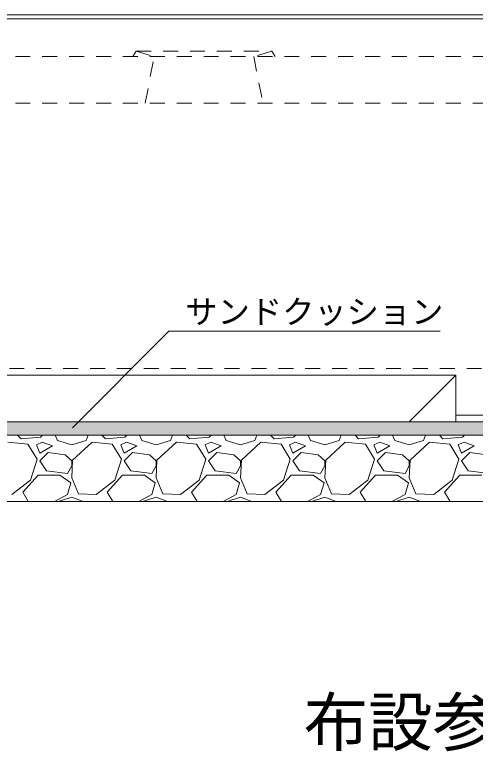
# Model space of a CAD drawing. Units: millimetres at full size; details may follow other scales. Extents: x 30799 to 61844, y 11231 to 18656.
# Drawn here: x 32426 to 33119, y 13611 to 14721 of the extents above; entities that cross this region are included whole.
import ezdxf
from ezdxf.enums import TextEntityAlignment as Align

# ---------------------------------------------------------------- set-up
doc = ezdxf.new("R2010")
doc.units = ezdxf.units.MM
doc.header["$LTSCALE"] = 30
doc.linetypes.add('USER1', pattern=[1.35, 0.75, -0.6])
for name, color, linetype, lineweight in [('0_2', 7, 'Continuous', 13), ('引出線', 4, 'Continuous', 9), ('本体', 2, 'Continuous', 20), ('補助線', 8, 'Continuous', 20), ('ﾊｯﾁﾝｸﾞ', 7, 'Continuous', 5)]:
    doc.layers.add(name, color=color, linetype=linetype, lineweight=lineweight)
doc.styles.add('ＭＳ ゴシック', font='')
doc.styles.get('ＭＳ ゴシック').set_extended_font_data('MS Gothic')

# ---------------------------------------------------------------- blocks, each defined once
blk = doc.blocks.new('filled_arrow')
at = {"color": 0, "linetype": 'Continuous', "lineweight": -2}
blk.add_solid([(7.5, 1.25), (0, 0), (7.5, -1.25)], dxfattribs=at)

msp = doc.modelspace()

# ---------------------------------------------------------------- hatches: boundary and pattern name
at = {"layer": 'ﾊｯﾁﾝｸﾞ'}
msp.add_hatch(color=8, dxfattribs=at).paths.add_polyline_path([(35380.05, 14087.67), (35380.05, 14107.67), (31042.05, 14107.67), (31042.05, 14087.67)])

# ---------------------------------------------------------------- linework, layer by layer
at = {"layer": '0_2', "lineweight": 9}
for p, q in [((31042.05, 14087.67), (33211.05, 14087.67)), ((31042.05, 13987.67), (33211.05, 13987.67))]:
    msp.add_line(p, q, dxfattribs=at)
at = {"layer": '引出線'}
msp.add_lwpolyline([(32512.83, 14098.75), (32657.94, 14243.86), (33066.51, 14243.86)], dxfattribs=at)
at = {"layer": '本体'}
for p, q in [((31216.55, 14720.67), (33205.54, 14720.67)), ((31237.05, 14107.67), (33185.05, 14107.67))]:
    msp.add_line(p, q, dxfattribs=at)
at = {"layer": '本体', "color": 4, "lineweight": 5}
msp.add_line((33205.54, 14714.67), (32211.04, 14714.67), dxfattribs=at)
at = {"layer": '本体', "color": 7, "linetype": 'USER1', "lineweight": 9}
for p, q in [((32609.04, 14665.67), (32604.03, 14657.67)), ((32609.04, 14665.67), (32636.04, 14657.67)), ((32609.04, 14665.67), (32813.04, 14665.67)), ((32813.04, 14665.67), (32786.04, 14657.67)), ((32813.04, 14665.67), (32818.04, 14657.67)), ((31212.05, 14657.67), (33210.05, 14657.67)), ((32622.58, 14587.67), (32636.04, 14657.67)), ((32786.04, 14657.67), (32799.5, 14587.67)), ((31212.05, 14587.67), (33210.05, 14587.67)), ((33210.05, 14187.67), (31212.05, 14187.67))]:
    msp.add_line(p, q, dxfattribs=at)
at = {"layer": '本体', "lineweight": 9}
for p, q in [((31332.05, 14177.67), (33090.04, 14177.67)), ((33090.04, 14177.67), (33020.04, 14107.67)), ((33090.04, 14177.67), (33090.04, 14107.67)), ((33195.04, 14117.67), (33090.04, 14117.67))]:
    msp.add_line(p, q, dxfattribs=at)
at = {"layer": '補助線'}
msp.add_lwpolyline([(31042.05, 14107.67), (35380.05, 14107.67), (35380.05, 14087.67), (31042.05, 14087.67)], close=True, dxfattribs=at)
at = {"layer": 'ﾊｯﾁﾝｸﾞ'}
for p, q in [((32435.8, 14081.76), (32430.38, 14087.67)), ((32465.01, 14084.3), (32435.8, 14081.76)), ((32468.05, 14087.67), (32465.01, 14084.3)), ((32486.79, 14087.67), (32490.41, 14079.22)), ((32490.41, 14079.22), (32512, 14072.87)), ((32512, 14072.87), (32533.59, 14079.22)), ((32533.59, 14079.22), (32536.61, 14087.67)), ((32562.8, 14081.76), (32557.38, 14087.67)), ((32592.01, 14084.3), (32562.8, 14081.76)), ((32595.05, 14087.67), (32592.01, 14084.3)), ((32613.79, 14087.67), (32617.41, 14079.22)), ((32617.41, 14079.22), (32639, 14072.87)), ((32639, 14072.87), (32660.59, 14079.22)), ((32660.59, 14079.22), (32663.61, 14087.67)), ((32689.8, 14081.76), (32684.38, 14087.67)), ((32719.01, 14084.3), (32689.8, 14081.76)), ((32722.05, 14087.67), (32719.01, 14084.3)), ((32740.79, 14087.67), (32744.41, 14079.22)), ((32744.41, 14079.22), (32766, 14072.87)), ((32766, 14072.87), (32787.59, 14079.22)), ((32787.59, 14079.22), (32790.61, 14087.67)), ((32816.8, 14081.76), (32811.38, 14087.67)), ((32846.01, 14084.3), (32816.8, 14081.76)), ((32849.05, 14087.67), (32846.01, 14084.3)), ((32867.79, 14087.67), (32871.41, 14079.22)), ((32871.41, 14079.22), (32893, 14072.87)), ((32893, 14072.87), (32914.59, 14079.22)), ((32914.59, 14079.22), (32917.61, 14087.67)), ((32943.8, 14081.76), (32938.38, 14087.67)), ((32973.01, 14084.3), (32943.8, 14081.76)), ((32976.05, 14087.67), (32973.01, 14084.3)), ((32994.79, 14087.67), (32998.41, 14079.22)), ((32998.41, 14079.22), (33020, 14072.87)), ((33020, 14072.87), (33041.59, 14079.22)), ((33041.59, 14079.22), (33044.61, 14087.67)), ((33070.8, 14081.76), (33065.38, 14087.67)), ((33100.01, 14084.3), (33070.8, 14081.76)), ((33103.05, 14087.67), (33100.01, 14084.3)), ((32445.96, 14074.14), (32415.48, 14076.68)), ((32459.93, 14051.28), (32445.96, 14074.14)), ((32467.55, 14076.68), (32458.66, 14072.87)), ((32458.66, 14072.87), (32463.74, 14060.17)), ((32463.74, 14060.17), (32482.79, 14071.6)), ((32482.79, 14071.6), (32467.55, 14076.68)), ((32542.48, 14076.68), (32513.27, 14050.01)), ((32572.96, 14074.14), (32542.48, 14076.68)), ((32586.93, 14051.28), (32572.96, 14074.14)), ((32594.55, 14076.68), (32585.66, 14072.87)), ((32585.66, 14072.87), (32590.74, 14060.17)), ((32590.74, 14060.17), (32609.79, 14071.6)), ((32609.79, 14071.6), (32594.55, 14076.68)), ((32669.48, 14076.68), (32640.27, 14050.01)), ((32699.96, 14074.14), (32669.48, 14076.68)), ((32713.93, 14051.28), (32699.96, 14074.14)), ((32721.55, 14076.68), (32712.66, 14072.87)), ((32712.66, 14072.87), (32717.74, 14060.17)), ((32717.74, 14060.17), (32736.79, 14071.6)), ((32736.79, 14071.6), (32721.55, 14076.68)), ((32796.48, 14076.68), (32767.27, 14050.01)), ((32826.96, 14074.14), (32796.48, 14076.68)), ((32840.93, 14051.28), (32826.96, 14074.14)), ((32848.55, 14076.68), (32839.66, 14072.87)), ((32839.66, 14072.87), (32844.74, 14060.17)), ((32844.74, 14060.17), (32863.79, 14071.6)), ((32863.79, 14071.6), (32848.55, 14076.68)), ((32923.48, 14076.68), (32894.27, 14050.01)), ((32953.96, 14074.14), (32923.48, 14076.68)), ((32967.93, 14051.28), (32953.96, 14074.14)), ((32975.55, 14076.68), (32966.66, 14072.87)), ((32966.66, 14072.87), (32971.74, 14060.17)), ((32971.74, 14060.17), (32990.79, 14071.6)), ((32990.79, 14071.6), (32975.55, 14076.68)), ((33050.48, 14076.68), (33021.27, 14050.01)), ((33080.96, 14074.14), (33050.48, 14076.68)), ((33094.93, 14051.28), (33080.96, 14074.14)), ((33102.55, 14076.68), (33093.66, 14072.87)), ((33093.66, 14072.87), (33098.74, 14060.17)), ((33098.74, 14060.17), (33117.79, 14071.6)), ((33117.79, 14071.6), (33102.55, 14076.68)), ((32476.44, 14061.44), (32463.74, 14048.74)), ((32501.84, 14057.63), (32476.44, 14061.44)), ((32512, 14048.74), (32501.84, 14057.63)), ((32603.44, 14061.44), (32590.74, 14048.74)), ((32628.84, 14057.63), (32603.44, 14061.44)), ((32639, 14048.74), (32628.84, 14057.63)), ((32730.44, 14061.44), (32717.74, 14048.74)), ((32755.84, 14057.63), (32730.44, 14061.44)), ((32766, 14048.74), (32755.84, 14057.63)), ((32857.44, 14061.44), (32844.74, 14048.74)), ((32882.84, 14057.63), (32857.44, 14061.44)), ((32893, 14048.74), (32882.84, 14057.63)), ((32984.44, 14061.44), (32971.74, 14048.74)), ((33009.84, 14057.63), (32984.44, 14061.44)), ((33020, 14048.74), (33009.84, 14057.63)), ((33111.44, 14061.44), (33098.74, 14048.74)), ((33136.84, 14057.63), (33111.44, 14061.44)), ((32449.77, 14019.53), (32459.93, 14051.28)), ((32463.74, 14048.74), (32473.9, 14033.5)), ((32513.27, 14050.01), (32512, 14023.34)), ((32512, 14041.12), (32512, 14048.74)), ((32576.77, 14019.53), (32586.93, 14051.28)), ((32590.74, 14048.74), (32600.9, 14033.5)), ((32640.27, 14050.01), (32639, 14023.34)), ((32639, 14041.12), (32639, 14048.74)), ((32703.77, 14019.53), (32713.93, 14051.28)), ((32717.74, 14048.74), (32727.9, 14033.5)), ((32767.27, 14050.01), (32766, 14023.34)), ((32766, 14041.12), (32766, 14048.74)), ((32830.77, 14019.53), (32840.93, 14051.28)), ((32844.74, 14048.74), (32854.9, 14033.5)), ((32894.27, 14050.01), (32893, 14023.34)), ((32893, 14041.12), (32893, 14048.74)), ((32957.77, 14019.53), (32967.93, 14051.28)), ((32971.74, 14048.74), (32981.9, 14033.5)), ((33021.27, 14050.01), (33020, 14023.34)), ((33020, 14041.12), (33020, 14048.74)), ((33084.77, 14019.53), (33094.93, 14051.28)), ((33098.74, 14048.74), (33108.9, 14033.5)), ((32473.9, 14033.5), (32505.65, 14029.69)), ((32505.65, 14029.69), (32512, 14041.12)), ((32600.9, 14033.5), (32632.65, 14029.69)), ((32632.65, 14029.69), (32639, 14041.12)), ((32727.9, 14033.5), (32759.65, 14029.69)), ((32759.65, 14029.69), (32766, 14041.12)), ((32854.9, 14033.5), (32886.65, 14029.69)), ((32886.65, 14029.69), (32893, 14041.12)), ((32981.9, 14033.5), (33013.65, 14029.69)), ((33013.65, 14029.69), (33020, 14041.12)), ((33108.9, 14033.5), (33140.65, 14029.69)), ((32438.34, 14001.75), (32461.2, 14027.15)), ((32461.2, 14027.15), (32494.22, 14027.15)), ((32494.22, 14027.15), (32510.73, 14015.72)), ((32512, 14023.34), (32522.16, 13999.21)), ((32565.34, 14001.75), (32588.2, 14027.15)), ((32588.2, 14027.15), (32621.22, 14027.15)), ((32621.22, 14027.15), (32637.73, 14015.72)), ((32639, 14023.34), (32649.16, 13999.21)), ((32692.34, 14001.75), (32715.2, 14027.15)), ((32715.2, 14027.15), (32748.22, 14027.15)), ((32748.22, 14027.15), (32764.73, 14015.72)), ((32766, 14023.34), (32776.16, 13999.21)), ((32819.34, 14001.75), (32842.2, 14027.15)), ((32842.2, 14027.15), (32875.22, 14027.15)), ((32875.22, 14027.15), (32891.73, 14015.72)), ((32893, 14023.34), (32903.16, 13999.21)), ((32946.34, 14001.75), (32969.2, 14027.15)), ((32969.2, 14027.15), (33002.22, 14027.15)), ((33002.22, 14027.15), (33018.73, 14015.72)), ((33020, 14023.34), (33030.16, 13999.21)), ((33073.34, 14001.75), (33096.2, 14027.15)), ((33096.2, 14027.15), (33129.22, 14027.15)), ((32421.83, 13997.94), (32449.77, 14019.53)), ((32510.73, 14015.72), (32505.65, 13997.94)), ((32548.83, 13997.94), (32576.77, 14019.53)), ((32637.73, 14015.72), (32632.65, 13997.94)), ((32675.83, 13997.94), (32703.77, 14019.53)), ((32764.73, 14015.72), (32759.65, 13997.94)), ((32802.83, 13997.94), (32830.77, 14019.53)), ((32891.73, 14015.72), (32886.65, 13997.94)), ((32929.83, 13997.94), (32957.77, 14019.53)), ((33018.73, 14015.72), (33013.65, 13997.94)), ((33056.83, 13997.94), (33084.77, 14019.53)), ((32446.55, 13987.67), (32438.34, 14001.75)), ((32573.55, 13987.67), (32565.34, 14001.75)), ((32700.55, 13987.67), (32692.34, 14001.75)), ((32827.55, 13987.67), (32819.34, 14001.75)), ((32954.55, 13987.67), (32946.34, 14001.75)), ((33081.55, 13987.67), (33073.34, 14001.75)), ((32505.65, 13997.94), (32486.05, 13987.67)), ((32491.68, 13987.78), (32512, 13994.13)), ((32512, 13994.13), (32529.22, 13987.67)), ((32522.16, 13999.21), (32548.83, 13997.94)), ((32632.65, 13997.94), (32613.05, 13987.67)), ((32618.68, 13987.78), (32639, 13994.13)), ((32639, 13994.13), (32656.22, 13987.67)), ((32649.16, 13999.21), (32675.83, 13997.94)), ((32759.65, 13997.94), (32740.05, 13987.67)), ((32745.68, 13987.78), (32766, 13994.13)), ((32766, 13994.13), (32783.22, 13987.67)), ((32776.16, 13999.21), (32802.83, 13997.94)), ((32886.65, 13997.94), (32867.05, 13987.67)), ((32872.68, 13987.78), (32893, 13994.13)), ((32893, 13994.13), (32910.22, 13987.67)), ((32903.16, 13999.21), (32929.83, 13997.94)), ((33013.65, 13997.94), (32994.05, 13987.67)), ((32999.68, 13987.78), (33020, 13994.13)), ((33020, 13994.13), (33037.22, 13987.67)), ((33030.16, 13999.21), (33056.83, 13997.94)), ((32491.63, 13987.67), (32491.68, 13987.78)), ((32618.63, 13987.67), (32618.68, 13987.78)), ((32745.63, 13987.67), (32745.68, 13987.78)), ((32872.63, 13987.67), (32872.68, 13987.78)), ((32999.63, 13987.67), (32999.68, 13987.78))]:
    msp.add_line(p, q, dxfattribs=at)

# ---------------------------------------------------------------- block references
at = {"layer": '引出線', "xscale": 0.133, "yscale": 0.133, "rotation": 45}
msp.add_blockref('filled_arrow', (32512.83, 14098.75), dxfattribs=at)

# ---------------------------------------------------------------- texts
at = {"layer": '0_2', "style": 'ＭＳ ゴシック'}
msp.add_text('布設参考側面図', height=71.21, dxfattribs=at).set_placement((33200.98, 13690.94), align=Align.TOP_CENTER)
at = {"layer": '引出線', "style": 'ＭＳ ゴシック'}
msp.add_text('サンドクッション', height=35.6, dxfattribs=at).set_placement((32682.94, 14291.15), align=Align.TOP_LEFT)

doc.saveas('drawing.dxf')
